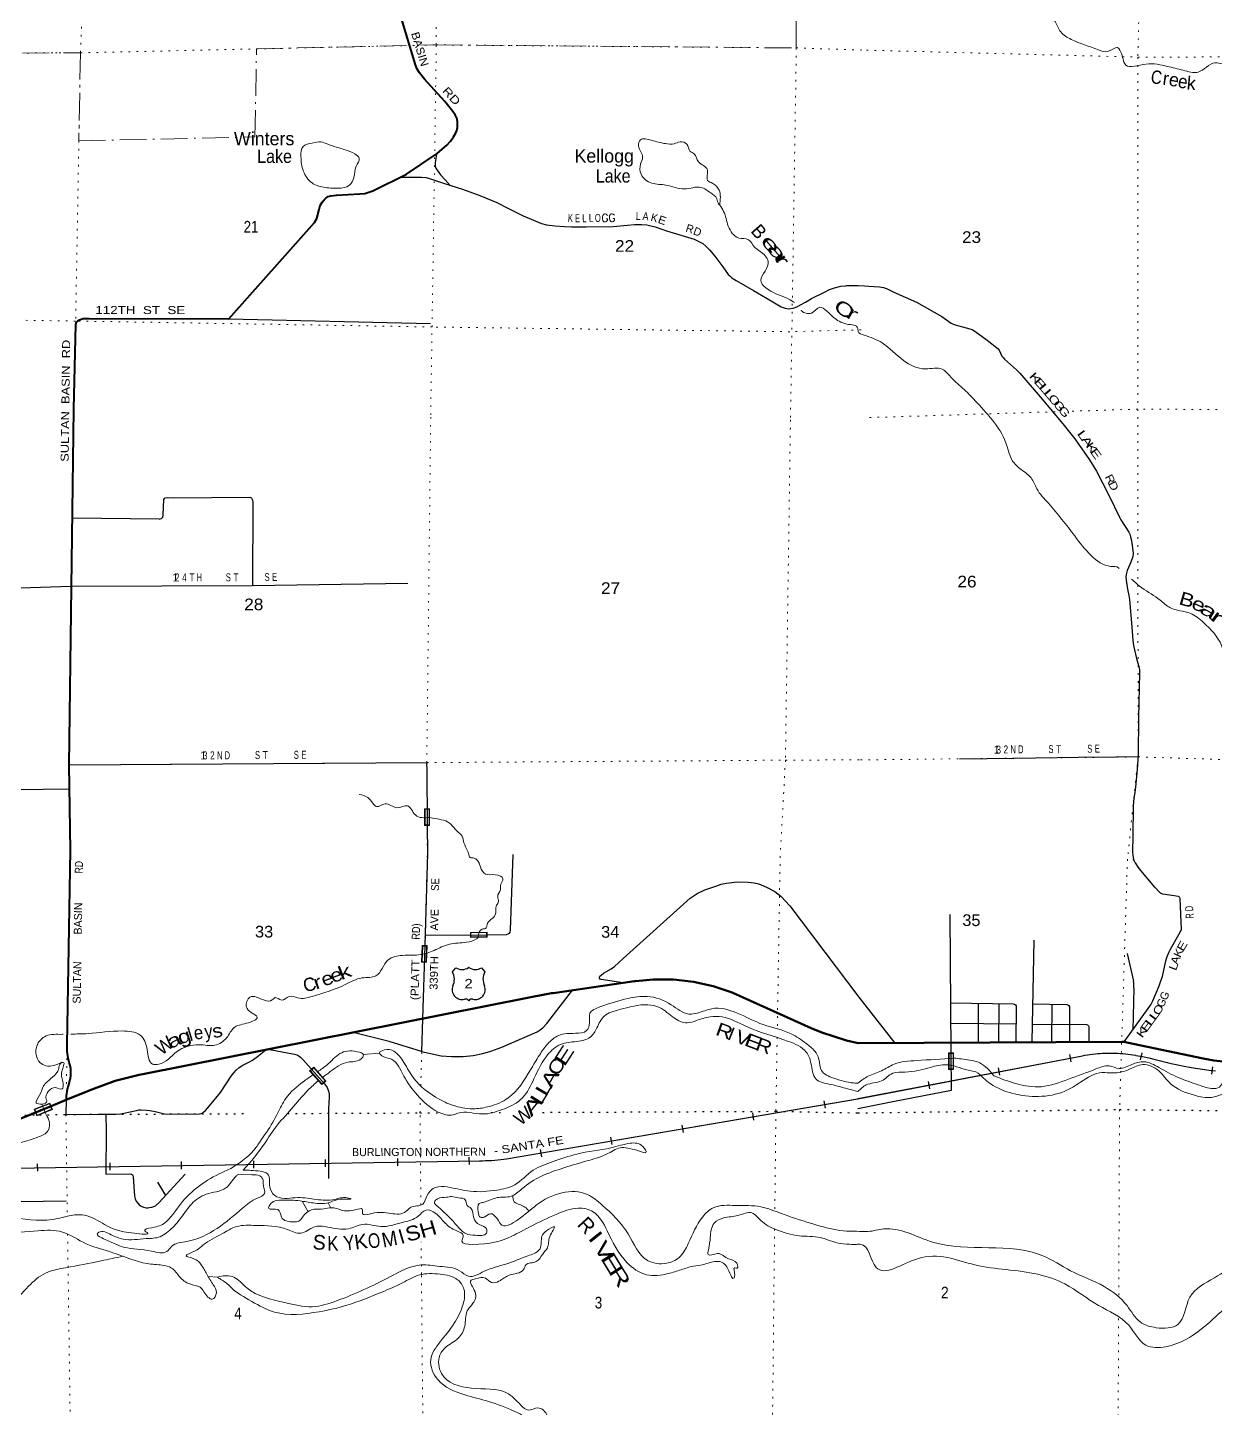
# Model space of a CAD drawing. Header units: feet. Extents: x -248627 to 3, y 0 to 184934.
# Drawn here: x -197817 to -180004, y 130151 to 150860 of the extents above; entities that cross this region are included whole.
import ezdxf
from ezdxf.enums import TextEntityAlignment as Align

# ---------------------------------------------------------------- set-up
doc = ezdxf.new("R2010")
doc.units = ezdxf.units.FT
doc.header["$LTSCALE"] = 80
doc.linetypes.add('DOT_DASHED', pattern=[7.7, 5, -1.2, 0.3, -1.2])
doc.linetypes.add('DOTTED', pattern=[1.5, 0.3, -1.2])
for name, color, linetype, lineweight in [('16', 7, 'Continuous', 25), ('20', 7, 'Continuous', 70), ('26', 7, 'Continuous', 40), ('29', 7, 'Continuous', 25), ('30', 7, 'Continuous', 13), ('31', 7, 'Continuous', 13), ('34', 7, 'Continuous', 25), ('39', 7, 'Continuous', 13), ('41', 7, 'Continuous', 13), ('44', 7, 'DOT_DASHED', 13), ('57', 7, 'Continuous', 13), ('6', 7, 'DOTTED', 25), ('7', 7, 'DOTTED', 13)]:
    doc.layers.add(name, color=color, linetype=linetype, lineweight=lineweight)
doc.layers.add('27', color=7, linetype='Continuous')

msp = doc.modelspace()

# ---------------------------------------------------------------- linework, layer by layer
at = {"layer": '16'}
for p, q in [((-191445.28, 136698.51), (-191393.97, 136757.27)), ((-191202.21, 136763.24), (-191202.49, 136763.04)), ((-191010.12, 136757.36), (-190958.73, 136698.51))]:
    msp.add_line(p, q, dxfattribs=at)
for centre, radius, start, end in [((-191638.26, 136587.88), 222.05, 332.97043, 29.75871), ((-191302.89, 136914.93), 182.07, 239.97227, 303.45418), ((-191101.11, 136914.43), 181.52, 236.33975, 300.08743), ((-191101.12, 136914.93), 182.07, 236.54582, 236.59441), ((-190765.76, 136587.88), 222.05, 150.24129, 207.02957), ((-191299.07, 136432.98), 151.42, 159.09177, 283.81923), ((-191104.95, 136432.98), 151.42, 256.18077, 20.90823)]:
    msp.add_arc(centre, radius, start, end, dxfattribs=at)
for centre, major_axis, start_param, end_param in [((-191243.73, 136234.16), (-19.56, 51.67), 4.95877769, 6.28318531), ((-191160.28, 136234.16), (19.56, 51.67), 0, 1.32637542)]:
    msp.add_ellipse(centre, major_axis=major_axis, ratio=0.929097, start_param=start_param, end_param=end_param, dxfattribs=at)
at = {"layer": '20'}
for points in [[(-197236.67, 134776), (-196854.82, 134931.29), (-196505.15, 135060.9), (-196143.84, 135153.25), (-196088.62, 135163.87), (-190294.97, 136315.28), (-190270.24, 136320.2), (-190244.97, 136324.73), (-189982.75, 136371.73), (-189957.69, 136376.22), (-189932.75, 136379.88), (-188751.97, 136553.29), (-188716.09, 136558), (-188701.97, 136559.34), (-188428.22, 136585.36), (-188128.13, 136582.37), (-187830.01, 136548.03), (-187537.1, 136482.71), (-187252.63, 136387.13), (-187242.04, 136382.92), (-186067.26, 135852.61), (-185907.7, 135789.03), (-185534.58, 135668.22), (-185358.54, 135625.96)], [(-179887.43, 135351.22), (-180025.9, 135367.43), (-180187.04, 135396.05), (-181332.05, 135640.47), (-181353.96, 135645.08), (-181376.24, 135647.37), (-181398.63, 135647.32), (-181404.62, 135646.9), (-185358.54, 135625.96)], [(-201139.82, 133798.47), (-199812.79, 133811.66), (-199686.38, 133821.17), (-199561.66, 133843.83), (-199449.05, 133876.27), (-197465.29, 134683.02), (-197236.67, 134776)]]:
    msp.add_lwpolyline(points, dxfattribs=at)
at = {"layer": '26'}
for points in [[(-197172.96, 138522.34), (-197192.5, 139800.23), (-197123.9, 145139.28), (-197095.34, 146405.08), (-197081.31, 146440.94), (-197062.61, 146459.65), (-197050.14, 146470.56), (-197012.73, 146489.27), (-196986.24, 146497.07), (-196951.19, 146496.29), (-196894.74, 146495.59), (-194799.66, 146491.5), (-193514.71, 147939.44), (-193477.69, 147995.44), (-193445.66, 148134.18), (-193427.15, 148189.49), (-193399.93, 148240.49), (-193371.04, 148278.36), (-193342.65, 148304.3), (-193308.69, 148325.14), (-193271.65, 148337.69), (-193184.8, 148348.7), (-192833.72, 148364.47), (-192761.62, 148373.47), (-192713.3, 148385.94), (-192641.54, 148412.47), (-192136.2, 148664.26), (-191676.53, 148971.07), (-191529.53, 149096.12), (-191474.98, 149155.37), (-191431.33, 149222.08), (-191395.49, 149283.22), (-191381.73, 149316.24), (-191369.78, 149363.51), (-191367.44, 149436.01), (-191375.44, 149491.61), (-191404.84, 149549.83), (-191438.53, 149603.31), (-191559.65, 149750.02), (-191764.47, 149974.41), (-191865.86, 150086.6), (-191939.25, 150182.3), (-191976.67, 150239.08), (-192000.22, 150302.04), (-192497.15, 151959.85)], [(-197236.67, 134776), (-197234.62, 134805.17), (-197232.22, 134839.33), (-197216.83, 134938.83), (-197191.12, 135036.17), (-197187.34, 135048), (-197175.38, 135096.04), (-197168.5, 135145.07), (-197166.79, 135194.54), (-197170.26, 135243.93), (-197178.87, 135292.68), (-197192.53, 135340.26), (-197208.28, 135407.99), (-197221.75, 135504.52), (-197225.06, 135601.92), (-197172.96, 138522.34)]]:
    msp.add_lwpolyline(points, dxfattribs=at)
at = {"layer": '29'}
for p, q in [((-194799.66, 146491.5), (-191774.8, 146421.15)), ((-195842.44, 143489.78), (-197146.89, 143500.87)), ((-190573.46, 137320.92), (-190535.44, 138458.35)), ((-186385.5, 137687.55), (-185352.83, 136317.41)), ((-182727.95, 137175.4), (-182756.04, 135645.99)), ((-181325.38, 136972.22), (-181233.51, 136556.96)), ((-185352.83, 136317.41), (-184811.95, 135629.88)), ((-181224.44, 136453.85), (-181244.01, 135823.81)), ((-183971.44, 136232.58), (-183037.98, 136218.16)), ((-183559.01, 136223.67), (-183562.36, 135637.25)), ((-183253.37, 136218.31), (-183254.26, 135636.52)), ((-182990.16, 136170.95), (-182995.1, 135641.89)), ((-182745.57, 136216.15), (-182232.77, 136207.82)), ((-182455.75, 136211.44), (-182462.69, 135644.15)), ((-182191.18, 136167.38), (-182190.34, 135640.56)), ((-191894.07, 135993.36), (-191908.65, 135501.3)), ((-183969.21, 135927.87), (-182992.51, 135918.96)), ((-182750.22, 135913.57), (-181936.09, 135906.67)), ((-181901.54, 135870.67), (-181903.47, 135644.13)), ((-194183.03, 135534.09), (-193814.6, 135460.87)), ((-195850.29, 133231.95), (-195452.48, 133665.58)), ((-195867.62, 133543.39), (-195747.41, 133343.29)), ((-198893.93, 133239.18), (-197237.61, 133261.87))]:
    msp.add_line(p, q, dxfattribs=at)
for points in [[(-191685.12, 148963.76), (-191703.34, 148831.42), (-191705.36, 148782.89), (-191695.25, 148752.56), (-191677.05, 148722.24), (-191626.51, 148653.49), (-191555.74, 148574.64), (-191478.64, 148493.98)], [(-192233.98, 148615.54), (-192081.43, 148617.1), (-191911.59, 148619.12), (-191838.8, 148611.03), (-191790.28, 148598.9), (-191563.83, 148520.05), (-191292.9, 148437.15), (-191034.09, 148344.14), (-190779.34, 148234.96), (-190605.45, 148148.02), (-190383.05, 148036.81), (-190112.11, 147921.57), (-190035.28, 147901.35), (-189911.95, 147889.22), (-189766.37, 147877.08), (-189661.23, 147873.04), (-189438.82, 147873.03), (-189036.47, 147879.09), (-188820.13, 147899.31), (-188714.99, 147905.38), (-188605.81, 147907.4), (-188531.01, 147901.34), (-188472.37, 147889.2), (-188405.64, 147871.01), (-188233.78, 147810.35), (-187819.29, 147684.99), (-187758.65, 147658.71), (-187691.91, 147620.29), (-187643.4, 147581.88), (-187590.82, 147529.31), (-187511.97, 147434.28), (-187390.65, 147272.53), (-187309.78, 147159.3), (-187287.55, 147135.04), (-187255.19, 147106.73), (-187190.49, 147066.29), (-186929.67, 146914.65), (-186808.36, 146847.93), (-186638.52, 146748.85), (-186513.16, 146674.04), (-186454.53, 146649.78), (-186408.02, 146641.69), (-186333.21, 146651.8), (-186278.62, 146674.04), (-186224.03, 146702.35), (-186151.24, 146742.79), (-186058.24, 146797.38), (-185868.18, 146894.43), (-185791.35, 146930.82), (-185714.52, 146957.11), (-185621.51, 146981.37), (-185547.13, 146989.46)], [(-185543.86, 146989.59), (-185359.55, 146989.62), (-185264.78, 146985.07)], [(-185264.78, 146985.07), (-185201.17, 146980.69), (-185040.27, 146970.64), (-184981.12, 146963.42), (-184933.68, 146948.51), (-184825.09, 146891.96), (-184486.92, 146742.49), (-184107.6, 146527.7), (-183966.29, 146425.6), (-183946.26, 146415.78), (-183905.95, 146401.46), (-183684.72, 146343.14), (-183653.33, 146329.7), (-183612.31, 146304.92), (-183424.28, 146170.13), (-183259.25, 146039.98), (-183244.26, 146023.35), (-183204.03, 145930.84), (-183184.96, 145911.49), (-183167.83, 145888.6), (-182986.65, 145726.24), (-182938.55, 145675.41), (-182632.96, 145324.24), (-182289.44, 144918.4), (-182111.95, 144689.92), (-181889.89, 144378.34), (-181788.19, 144204.95), (-181597.29, 143836.2), (-181443.78, 143518.59), (-181422.1, 143477.17), (-181301.43, 143294.15), (-181287.1, 143263.48), (-181275.28, 143223.76), (-181263.21, 143167.44), (-181255.35, 143125.67), (-181235.06, 142982.41), (-181234.28, 142955.78), (-181241.09, 142926.1), (-181272.7, 142841.45), (-181327.47, 142715.32), (-181337.63, 142676.71), (-181345.67, 142628.44), (-181342.17, 142574.33), (-181322.52, 142436.75), (-181301.42, 142340.84), (-181293.08, 142282.84), (-181285.33, 142224.19), (-181261.24, 141931.13), (-181243.1, 141671.11), (-181238.55, 141630.04), (-181233.05, 141590.66), (-181184.31, 141398.99), (-181148.57, 141258.81), (-181143.1, 141226.71), (-181140.53, 141184.4), (-181158.29, 140512.62), (-181160.71, 139943.59), (-181178.66, 139736.07), (-181202.94, 139470.28), (-181213.8, 139389.89), (-181224.66, 139300.81), (-181235.12, 139190.22), (-181239.6, 138728.19), (-181245.75, 138504.3), (-181243.09, 138441.1), (-181230.05, 138388.03)], [(-195842.44, 143489.78), (-195810.06, 143499.46), (-195798.27, 143505.26), (-195789.69, 143515.34), (-195783.17, 143551.55), (-195772.13, 143783.32), (-195765.15, 143798.55), (-195753.65, 143809.31), (-195723.27, 143812.2), (-195634.67, 143809.83), (-194485.17, 143817.61), (-194467.19, 143811.71), (-194458.43, 143800.99), (-194446.74, 143773.71), (-194439.78, 143740.41), (-194443.8, 142486.14)], [(-192112.29, 142521.45), (-194443.8, 142486.14), (-197164.14, 142477.89), (-199782.65, 142391.74)], [(-197190.24, 139800.59), (-191830.21, 139835.85), (-191832.29, 139802.06), (-191831.32, 139753.34), (-191824.78, 138891.98), (-191821.62, 138476)], [(-181162.61, 139921.62), (-181496.16, 139920.03), (-182056.5, 139911.34), (-183020.81, 139898.3), (-183841.77, 139889.61)], [(-198796.39, 138536.68), (-198786.3, 139423.03), (-197182.96, 139440.57)], [(-191821.62, 138476), (-191861.94, 137092.48), (-191894.07, 135993.36)], [(-180939.64, 136265.56), (-180848.03, 136487.16), (-180819.41, 136564.87), (-180798.97, 136630.31), (-180745.82, 136863.45), (-180731.51, 136914.57), (-180713.11, 136964.67), (-180696.75, 136999.44), (-180676.32, 137039.32), (-180549.57, 137260.19), (-180519.94, 137313.35), (-180513.81, 137326.64), (-180512.77, 137337.9), (-180516.86, 137444.24), (-180533.22, 137795.99), (-180537.31, 137807.22), (-180539.47, 137813.45), (-180547.53, 137821.54), (-180554.8, 137825.74), (-180790.79, 137861.43), (-180808.17, 137867.55), (-180824.53, 137877.77), (-180843.94, 137894.16), (-180909.36, 137967.78), (-181146.5, 138249.99), (-181203.73, 138332.82), (-181210.89, 138345.09), (-181216, 138354.81), (-181230.05, 138388.03)], [(-188887.48, 136535.17), (-189214.13, 136583.77), (-189232.07, 136589.05), (-189238.4, 136603.83), (-189242.62, 136618.6), (-189235.23, 136634.43), (-189217.3, 136650.27), (-189180.38, 136676.65), (-189066.45, 136744.2), (-189016.87, 136779.03), (-188885, 136900.41), (-187880.72, 137803.88), (-187775.23, 137873.54), (-187661.3, 137926.31), (-187496.74, 137985.42), (-187415.5, 138011.8), (-187336.38, 138027.64), (-187176.04, 138046.64), (-187011.47, 138044.52), (-186921.8, 138030.8), (-186857.46, 138017.09), (-186790.99, 137994.92), (-186716.09, 137960.09), (-186611.66, 137904.15), (-186521.99, 137833.43), (-186385.5, 137687.55)], [(-185367.46, 134649.7), (-184816.89, 134756.61), (-183962.04, 134924.26), (-183966.52, 135484.36), (-183983.07, 137555.96)], [(-190635.68, 137258.42), (-190609.79, 137265.59), (-190590.8, 137278.25), (-190580.25, 137295.14), (-190573.46, 137320.92)], [(-191858.52, 137246.27), (-190924.96, 137255.55), (-190635.68, 137258.42)], [(-181224.44, 136453.85), (-181224.18, 136502.5), (-181226.22, 136526.02), (-181233.51, 136556.96)], [(-191908.65, 135501.3), (-191613.53, 135439.11), (-191461.63, 135426.45), (-191284.4, 135430.66), (-191136.72, 135443.33), (-190989.02, 135472.88), (-190870.88, 135508.77), (-190706.31, 135569.99), (-190174.63, 135797.96), (-190128.22, 135827.52), (-190092.35, 135857.07), (-190031.16, 135924.62), (-189644.88, 136422.16)], [(-183037.98, 136218.16), (-183015.98, 136213.11), (-183000.65, 136201.86), (-182992.47, 136189.59), (-182990.16, 136170.95)], [(-182232.77, 136207.82), (-182214.64, 136203.92), (-182202.37, 136193.69), (-182193.17, 136180.4), (-182191.18, 136167.38)], [(-181373.29, 135647.23), (-181009.89, 136146.52), (-180973.08, 136203.78), (-180939.64, 136265.56)], [(-181936.09, 135906.67), (-181923.33, 135903.3), (-181912.08, 135894.1), (-181905.95, 135885.92), (-181901.54, 135870.67)], [(-191908.65, 135501.3), (-192396.18, 135650.88), (-192916.45, 135785.6)], [(-194766.15, 135135.68), (-194726.6, 135184.75), (-194688.09, 135224.33), (-194643.26, 135261.79), (-194591.04, 135296.1), (-194481.33, 135350.99), (-194443.88, 135373.67), (-194371.62, 135426.98), (-194244.08, 135527.7)], [(-193814.6, 135460.87), (-193776.64, 135451.24), (-193758.18, 135443.33), (-193742.88, 135435.41), (-193724.95, 135420.63), (-193688.56, 135384.23), (-193357.32, 135014.82), (-193325.66, 134962.04), (-193304.57, 134907.16), (-193294.02, 134863.88), (-193293.22, 134823.51)], [(-196493.76, 134564.45), (-196422.89, 134569.42), (-196371.73, 134576.29), (-196183.96, 134620.62), (-196150.72, 134626.41), (-196112.74, 134628.53), (-196036.27, 134624.84), (-195986.15, 134619.03), (-195903.35, 134601.62), (-195821.59, 134582.09), (-195764.1, 134569.96), (-195669.16, 134561.51), (-195236.64, 134569.96), (-195199.72, 134580.5), (-195173.35, 134597.4), (-195150.14, 134617.45), (-195086.84, 134690.28), (-194924.39, 134888.7), (-194766.15, 135135.68)], [(-193293.22, 134823.51), (-193303.23, 134641.69), (-193306.34, 133596.16)], [(-197236.38, 134780.17), (-197241.8, 134559.72), (-196749.9, 134561.79), (-196493.76, 134564.45)], [(-196643.14, 134561.87), (-196636.49, 134312.11), (-196644.45, 133664.22), (-196280.64, 133666.68)], [(-196280.64, 133666.68), (-196258.86, 133661.2), (-196245.15, 133652.76), (-196236.71, 133641.15), (-196232.49, 133623.2), (-196215.61, 133334.01), (-196206.11, 133291.79), (-196190.29, 133260.13), (-196142.82, 133203.13), (-196115.39, 133184.13), (-196080.58, 133169.36), (-196040.49, 133160.91), (-196012.01, 133159.86), (-195987.75, 133161.97), (-195955.04, 133168.3), (-195924.45, 133176.74), (-195899.13, 133190.46), (-195850.29, 133231.95)]]:
    msp.add_lwpolyline(points, dxfattribs=at)
at = {"layer": '30'}
for points in [[(-189121.7, 148042.4), (-189138.15, 148061.92), (-189153.34, 148065.41), (-189164.68, 148065.18), (-189176.89, 148061.16), (-189192.56, 148041), (-189195.83, 148015.42), (-189195.44, 147995.58), (-189190.15, 147967.34), (-189175.61, 147948.72), (-189161.37, 147945.22), (-189150.97, 147945.43), (-189135.93, 147949.51), (-189120.27, 147969.66), (-189120.73, 147993.28), (-189141.52, 147992.87)], [(-189017.63, 148044.64), (-189034.08, 148064.17), (-189049.27, 148067.65), (-189060.61, 148067.42), (-189072.81, 148063.4), (-189088.48, 148043.24), (-189091.76, 148017.66), (-189091.36, 147997.82), (-189086.08, 147969.58), (-189071.54, 147950.96), (-189057.29, 147947.46), (-189046.9, 147947.67), (-189031.86, 147951.75), (-189016.19, 147971.9), (-189016.66, 147995.52), (-189037.44, 147995.11)]]:
    msp.add_lwpolyline(points, dxfattribs=at)
at = {"layer": '31'}
for p, q in [((-191863.61, 139144.43), (-191788.62, 139144.81)), ((-191862.34, 138894.43), (-191863.61, 139144.43)), ((-191176.99, 137290.51), (-190927.01, 137294.18)), ((-190927.01, 137294.18), (-190925.91, 137219.19)), ((-191824.27, 137090.72), (-191832.62, 136840.86)), ((-191832.62, 136840.86), (-191907.57, 136843.36)), ((-183929.67, 135483.31), (-183928.65, 135233.31)), ((-193526.06, 135267.14), (-193344.34, 135060.73)), ((-183928.65, 135233.31), (-184003.65, 135233.01)), ((-193344.34, 135060.73), (-193406.26, 135006.22))]:
    msp.add_line(p, q, dxfattribs=at)
for points in [[(-191788.62, 139144.81), (-191787.35, 138894.81), (-191862.34, 138894.43)], [(-190925.91, 137219.19), (-191175.89, 137215.52), (-191176.99, 137290.51)], [(-191907.57, 136843.36), (-191899.22, 137093.22), (-191824.27, 137090.72)], [(-184003.65, 135233.01), (-184004.67, 135483.01), (-183929.67, 135483.31)], [(-193406.26, 135006.22), (-193587.98, 135212.63), (-193526.06, 135267.14)]]:
    msp.add_lwpolyline(points, dxfattribs=at)
for points in [[(-191854.38, 138902.46), (-191855.57, 139136.47), (-191796.57, 139136.77), (-191795.38, 138902.76)], [(-190934.02, 137227.06), (-191168.01, 137223.63), (-191168.87, 137282.63), (-190934.88, 137286.06)], [(-191899.3, 136851.08), (-191891.49, 137084.95), (-191832.53, 137082.99), (-191840.34, 136849.12)], [(-183996.64, 135475.04), (-183995.68, 135241.03), (-183936.67, 135241.27), (-183937.63, 135475.28)], [(-193576.68, 135211.91), (-193526.77, 135255.85), (-193355.63, 135061.44), (-193405.54, 135017.51)]]:
    msp.add_lwpolyline(points, close=True, dxfattribs=at)
at = {"layer": '34'}
for p, q in [((-182166.66, 135348.46), (-182187.35, 135457.11)), ((-181124.33, 135376.08), (-181103.57, 135484.72)), ((-183233.78, 135147.95), (-183254.47, 135256.6)), ((-180056.38, 135160.88), (-180044.23, 135270.82)), ((-184286.58, 134944.85), (-184307.27, 135053.51)), ((-185852.49, 134653.85), (-185871.14, 134762.88)), ((-186923.16, 134473.28), (-186941.82, 134582.31)), ((-189050.24, 134109.29), (-189068.9, 134218.31)), ((-187979.57, 134289.86), (-187998.23, 134398.88)), ((-190106.65, 133925.86), (-190125.31, 134034.89)), ((-197665.31, 133706.53), (-197667.06, 133817.12)), ((-196579.62, 133721), (-196581.36, 133831.6)), ((-195507.58, 133740.49), (-195509.32, 133851.08)), ((-194421.89, 133754.96), (-194423.63, 133865.56)), ((-193349.85, 133774.44), (-193351.59, 133885.04)), ((-192264.15, 133788.92), (-192265.89, 133899.52)), ((-191192.12, 133808.4), (-191193.86, 133919))]:
    msp.add_line(p, q, dxfattribs=at)
at = {"layer": '34', "lineweight": 13}
for p, q in [((-185364.79, 134796.69), (-181996.45, 135437.98)), ((-190636.61, 133892.1), (-185369.73, 134793.39)), ((-201215.63, 133704.16), (-191041.44, 133864.28))]:
    msp.add_line(p, q, dxfattribs=at)
at = {"layer": '34'}
for points in [[(-185365.39, 134795.43), (-181996.66, 135439.06), (-181959.24, 135446.14), (-181921.86, 135452.34), (-181884.37, 135457.89), (-181846.58, 135463.05), (-181808.81, 135467.32), (-181771.16, 135470.91), (-181733.2, 135474.11), (-181695.29, 135476.41), (-181657.47, 135478.03), (-181619.31, 135479.06), (-181581.44, 135479.35), (-181543.5, 135479.22), (-181505.39, 135478.24), (-181467.58, 135476.54), (-181429.66, 135474.19), (-181391.85, 135471.37), (-181353.88, 135467.69), (-181316.26, 135463.51), (-181278.46, 135458.48), (-181241.01, 135452.94), (-181203.44, 135446.74), (-181196.37, 135445.43), (-181098.39, 135426.71), (-181001.4, 135405.85), (-180904.71, 135383.31), (-180807.68, 135359.55), (-180767.13, 135348.68), (-180668, 135324.71), (-180568.88, 135303.15), (-180469.33, 135283.27), (-180368.94, 135264.39), (-180268.55, 135247.92), (-180168.31, 135233.28), (-180067.22, 135219.63), (-180003.42, 135212.58)], [(-201215.61, 133705.26), (-191041.45, 133865.38), (-190995.36, 133865.25), (-190949.54, 133866.18), (-190903.71, 133867.9), (-190857.61, 133870.14), (-190811.77, 133873.44), (-190766.18, 133877.53), (-190720.33, 133882.13), (-190674.74, 133887.8), (-190636.78, 133893.19), (-185365.39, 134795.24)]]:
    msp.add_lwpolyline(points, dxfattribs=at)
at = {"layer": '34', "lineweight": 13}
for centre, radius, start, end in [((-181579.49, 133303.11), 2175.21, 79.86088, 101.05118), ((-182234.15, 129840.99), 5698.62, 75.08497, 79.50935), ((-179365.13, 141005.33), 5828.9, 256.07968, 263.71195), ((-191019.07, 136498.13), 2633.94, 269.51334, 278.34906)]:
    msp.add_arc(centre, radius, start, end, dxfattribs=at)
at = {"layer": '39'}
for p, q in [((-192790.96, 135458.44), (-192535.86, 135475.98)), ((-197551.85, 134586.79), (-197601.44, 134712.13)), ((-194454.39, 133867.44), (-194586.66, 133725.75)), ((-194814.68, 133729.36), (-194770.06, 133749.96)), ((-194744.95, 133762.83), (-194770.06, 133749.96)), ((-194453.84, 133653.24), (-194657.78, 133661.99)), ((-193698.53, 133256.17), (-193610.8, 133097.31)), ((-193307.3, 133232.46), (-193272.92, 133161.33)), ((-195108.14, 132126.33), (-194964.69, 132119.22))]:
    msp.add_line(p, q, dxfattribs=at)
for points in [[(-183183.28, 152660.39), (-183108.97, 152486.75), (-183123.39, 152291.06), (-183085.48, 152046.86), (-183089.77, 151879.4), (-182918.64, 151752.01), (-182775.66, 151512.5), (-182647.52, 151264.81), (-182405.89, 150950.18), (-182321.48, 150794.68), (-182166.44, 150683.47), (-181757.5, 150527.46), (-181606.36, 150505.02), (-181471.22, 150559.29), (-181408.89, 150460.32), (-181344.64, 150296.79), (-181046.29, 150312.46), (-180723.83, 150277.65), (-180488.08, 150220.78), (-180262.37, 150192.17), (-180010.19, 150333.01), (-179760.32, 150282.18), (-179578.85, 150316.19), (-179474.07, 150289.79), (-179234.3, 150230.9), (-179062.93, 150250.81), (-178968.26, 150210.3), (-178746.5, 150230.13), (-178633.75, 150145.21), (-178194.42, 150088.02), (-178027.41, 149898.09), (-178094.07, 149811.44), (-178168.95, 149621.89), (-178092.59, 149470.44), (-177945.4, 149494.42), (-177753.9, 149500.17), (-177554.59, 149344.5), (-177462.23, 149112.32), (-177480.67, 148926.72), (-177381.99, 148870.07), (-177234.9, 148831.5), (-176979.24, 148621.25), (-176894.63, 148590.85)], [(-193235.85, 149083.38), (-193053.08, 149026.64), (-192910.68, 148966.37), (-192842.99, 148898.98), (-192890.89, 148780.6), (-192923.28, 148613.63), (-192991.34, 148495.5), (-193159.28, 148451.23), (-193380.88, 148468.12), (-193551.47, 148530.76), (-193682.26, 148709.86), (-193717.77, 148928.09), (-193685.58, 149078.93), (-193547.84, 149127.62), (-193418.52, 149148.18), (-193316.16, 149110.6), (-193235.85, 149083.38)], [(-187437.74, 148198.01), (-187446.96, 148421.97), (-187542.44, 148523.99), (-187618.48, 148569.31), (-187622.48, 148728.67), (-187756.06, 148847.31), (-187821.09, 148965.09), (-187883.08, 149006.2), (-187930.14, 149109.63), (-188032.53, 149145.2), (-188119.58, 149118.06), (-188250.63, 149119.7), (-188463.73, 149170.77), (-188626.98, 149176.85), (-188654.38, 149084.43), (-188594.03, 148916.3), (-188623.56, 148815.84), (-188615.44, 148662.47), (-188455.86, 148527.38), (-188244.5, 148498.51), (-187966.97, 148440.59), (-187718.65, 148463.69), (-187572.5, 148381.19), (-187480.87, 148293.33), (-187453.63, 148216.36), (-187437.74, 148198.01)], [(-186315.18, 146735.79), (-186401.24, 146787.53), (-186711.93, 146932.58), (-186821.11, 147067.05), (-186756.77, 147209.42), (-186712.56, 147354.06), (-186829.63, 147502.73), (-186911.54, 147562.24), (-187006.84, 147678.38), (-187151.69, 147704.4), (-187308.68, 147883.82), (-187378.47, 148102.49), (-187437.74, 148198.01)], [(-185271.15, 146247.18), (-185360.91, 146302.61), (-185366.37, 146349.05), (-185530.89, 146413.63), (-185735.22, 146519.04), (-185832.87, 146608.99), (-185936.98, 146666.76), (-186061.11, 146579.59), (-186211.93, 146611.73), (-186218.79, 146617.8)], [(-185272.32, 146247.9), (-185001.64, 146132.01), (-184681.56, 145867.19), (-184349.17, 145741.56), (-184101.24, 145737.14), (-183972.43, 145617.89), (-183771.15, 145431.94), (-183581.98, 145237.94), (-183129.47, 144587.53), (-183061.25, 144387.67), (-182936.49, 144248.26), (-182767.39, 144106.75), (-182680.98, 143943.18), (-182507.97, 143725), (-182113.66, 143236.09), (-181866.19, 142941.12), (-181570.14, 142779.23), (-181457.29, 142758.88), (-181444.18, 142747.96)], [(-181260.81, 142587.72), (-181105.01, 142457.69), (-180831.17, 142271.62), (-180684.2, 142160.42), (-180379.96, 142075.2), (-180180.62, 141935.66), (-179911.06, 141592.23), (-179880.98, 141493.31), (-179822.76, 141341.89), (-179629.36, 141272.98), (-179452.18, 141143.57), (-179398.11, 140923.56), (-179364.07, 140776.21), (-179118.74, 140402.55), (-178992.29, 140061.36), (-178930.18, 139819.14), (-178944.97, 139391.42), (-178877.06, 138991.81), (-178772.64, 138741.45), (-178678.16, 138573.83), (-178642.04, 138472.89), (-178664.64, 138367.45)], [(-192844.59, 139358.54), (-192714.11, 139312.54), (-192640.6, 139226.92), (-192586.78, 139177.85), (-192455.19, 139218.55), (-192278.49, 139159.87), (-192120.82, 139190.16), (-192001.61, 139051.53), (-191786.63, 139013.19)], [(-191786.63, 139013.19), (-191744.11, 139003.94), (-191490.98, 138930.19), (-191379.58, 138811.83), (-191299.94, 138732.18), (-191273.01, 138631.02), (-191220.05, 138515.41), (-191203.45, 138470.75)], [(-191059.83, 137215.6), (-190999.45, 137338.37), (-190938.4, 137356.49), (-190927.17, 137403.6), (-190803.92, 137550.66), (-190783.35, 137695.94), (-190752.98, 137752.39), (-190766.86, 137825.08), (-190726.27, 137931.97), (-190719.99, 138012.69), (-190687.53, 138093.36), (-190804.13, 138154.17), (-190949.07, 138164.59), (-191027.28, 138271.74), (-191073.28, 138374.78), (-191121.52, 138403.15), (-191179.87, 138415.39), (-191203.45, 138470.75)], [(-191826.33, 136979.12), (-191721.62, 137019.87), (-191491.81, 137112.2), (-191236.01, 137141.9), (-191084.65, 137194.8), (-191059.83, 137215.6)], [(-197170.58, 135764.56), (-196910, 135772.05), (-196398.46, 135811.26), (-196130.86, 135750.11), (-196022.78, 135529.86), (-195942.88, 135315.73), (-195848.26, 135311.48), (-195581.93, 135498.59), (-195245.36, 135604.81), (-195007.8, 135598.22), (-194830.28, 135710.85), (-194723.12, 135859.97), (-194535.67, 135926.16), (-194372.3, 136020.66), (-194466.73, 136089.5), (-194534.94, 136170.39), (-194482.15, 136317.61), (-194262.83, 136270.7), (-194148.04, 136276.49), (-194103.64, 136310.71), (-194011.14, 136272.15), (-193894.19, 136328.4), (-193767.41, 136305.91), (-193549.89, 136329.64), (-193052.03, 136508.16), (-192802.07, 136606.5), (-192592.57, 136638.33), (-192408.63, 136878.1), (-192195.01, 136944.23), (-191919.13, 136957.74), (-191826.33, 136979.12)], [(-185364.05, 135028.73), (-185428.44, 135031.61), (-185731.23, 135105.04), (-185910.09, 135216.45), (-185949.85, 135388.11), (-186011.91, 135509.35), (-186140.43, 135622.67), (-186365.51, 135768.5), (-186783.9, 135906.7), (-187556.36, 136144.59), (-187767.96, 136080.48), (-187898.88, 136064.63), (-188164.24, 136204.49), (-188526.3, 136328.43), (-188810.29, 136298.79), (-189233.49, 136172.59), (-189382.77, 136078.06), (-189389.23, 135934.76), (-189433.88, 135815.78), (-189599.11, 135775.78), (-189852.9, 135744.06), (-190016.36, 135617.26), (-190141.7, 135448), (-190273.23, 135230.31), (-190610.73, 134807.2), (-190895.01, 134678.66), (-191106.53, 134644.82), (-191406.41, 134685.86), (-191643.7, 134787.32), (-192023.32, 135099.01), (-192173.62, 135337.52), (-192326.13, 135507.41), (-192465, 135527.91), (-192539.64, 135481.65), (-192483.42, 135429.05), (-192358.71, 135386.38), (-192174.22, 135135.68), (-191971.71, 134848.61), (-191658.36, 134595.6), (-191435, 134552.71), (-191364.45, 134578.79), (-190994.01, 134565.85), (-190701.86, 134631.8), (-190427.6, 134776.51), (-190241.53, 135054.63), (-190039.08, 135425.57), (-189849.31, 135596.7), (-189617.6, 135650.68), (-189377.79, 135718.77), (-189278.72, 135857.82), (-189169.47, 136035.19), (-188937.63, 136131.55), (-188514.59, 136203.26), (-188339.54, 136162.5), (-188120.54, 136006.59), (-187925.45, 135933.49), (-187784.41, 135967.48), (-187582.9, 136021.53), (-187399.67, 136023.13), (-187043.71, 135881.04), (-186406.11, 135655.56), (-186140.81, 135495.51), (-186068.83, 135327.82), (-185995.03, 135091.5), (-185769.77, 135008.24), (-185520.29, 134943.09), (-185364.96, 134901.46)], [(-197305.65, 135341.02), (-197541.65, 135289.05), (-197632.11, 135339.71), (-197679.71, 135582.03), (-197540.32, 135737.13), (-197300.65, 135760.82), (-197283.48, 135761.31)], [(-193466.86, 135202.66), (-193329.46, 135299.75), (-193133.64, 135470.88), (-192875.83, 135500.58), (-192779.34, 135447.88), (-192821.8, 135387.42), (-193015.23, 135343.45), (-193277.39, 135202.75), (-193391.05, 135115.61)], [(-197601.44, 134712.13), (-197688.97, 134730.02), (-197636.28, 134846.97), (-197577.47, 134986.11), (-197444.19, 135117.01), (-197351.19, 135245.98), (-197320.75, 135326.65), (-197284.47, 135338.67), (-197305.01, 135203.49), (-197285.4, 135025.82), (-197299.75, 134941.08), (-197396.33, 134961.48), (-197507.24, 134905.22), (-197537.8, 134786.2), (-197526.3, 134756.41), (-197601.44, 134712.13)], [(-183926.76, 135289.49), (-184035.19, 135305.28), (-184276.27, 135265.58), (-184653.65, 135195.67), (-184842.26, 135176.49), (-185010.36, 135062.43), (-185241.06, 135001.59), (-185364.96, 134901.46)], [(-185364.05, 135028.73), (-185209.04, 135132.76), (-185009.67, 135214.96), (-184820.7, 135313.03), (-184485.29, 135367.58), (-183923.33, 135404.5)], [(-183928.14, 135404.54), (-183689.24, 135375.51), (-183537.57, 135331.94), (-183324.88, 135137.17)], [(-183479.06, 135102.16), (-183595.79, 135195.76), (-183689.96, 135217.72), (-183846.87, 135261.35), (-183926.76, 135289.49)], [(-183324.88, 135137.17), (-182994.34, 135021.52), (-182612.25, 134975.67), (-182208.5, 135087.41), (-181794.09, 135241.11), (-181594.88, 135286.49), (-181448.42, 135248.23), (-181254.38, 135309.43), (-181076.14, 135349.75), (-180851.35, 135263.38), (-180558.76, 135113.22), (-180265.99, 135005.14), (-180067.23, 134950.58), (-179941.46, 134970.38), (-179888.71, 135054.02), (-179836.1, 135106.1), (-179794.21, 135105.68), (-179773.83, 134979.25), (-179900.04, 134864.78), (-180062.62, 134813.78), (-180319.07, 134847.87), (-180674.4, 135019.68), (-180851.59, 135210.78), (-181092.04, 135307.83), (-181280.87, 135241.31), (-181553.47, 135180.88), (-181700.07, 135187.59), (-182025.41, 135043.52), (-182261.68, 134909.1), (-182654.82, 134828.82), (-183042.14, 134874.71), (-183376.64, 135020.02), (-183479.06, 135102.16)], [(-193457.81, 135063.16), (-193612.46, 134922.95), (-193858.94, 134642.94), (-194099.37, 134364.94), (-194293.51, 134078.76), (-194454.39, 133867.44)], [(-194068.14, 134573.84), (-193945.05, 134798.55), (-193682.55, 135050.26), (-193539.38, 135151.42)], [(-198182.22, 133819.47), (-198155.58, 133996.62), (-197935.71, 134129.34), (-197653.55, 134221.56), (-197510.32, 134316.1), (-197497.77, 134473.51), (-197551.8, 134586.66), (-197551.85, 134586.79)], [(-194340.84, 134138.58), (-194139.4, 134443.75), (-194068.14, 134573.84)], [(-194744.95, 133762.83), (-194388.18, 134066.86), (-194340.84, 134138.58)], [(-194586.66, 133725.75), (-194330.86, 133707.46), (-194218.22, 133668.85), (-194176.63, 133436.64), (-194078.3, 133325.41), (-193764.24, 133312.59), (-193488.48, 133283.71), (-193212.63, 133285.11), (-193023.29, 133308.9), (-192966.96, 133292.63), (-193097.84, 133290.91), (-193311.44, 133232.85), (-193534.94, 133231.34), (-193730.16, 133262.05), (-194007.98, 133274.79), (-194163.16, 133226.7), (-194201.64, 133150.08), (-194062.77, 133131.6), (-194010.75, 133020.47), (-193825.73, 132947.39), (-193751.19, 132959.34), (-193660.28, 133062.07), (-193521.13, 133136.44), (-193376.14, 133142.17), (-193261.32, 133160.08), (-193114.44, 133125.43), (-192892.95, 133130.99), (-192800.31, 133136.84), (-192792.46, 133068.19), (-192695.82, 133065.96), (-192401.82, 133079.42), (-192164.2, 133088.98), (-192075.39, 133161.45), (-191892, 133215.53), (-191825.18, 133342.54), (-191693.94, 133465.37), (-191524.79, 133471.04), (-191178.67, 133407.69), (-190777.94, 133424.96), (-190511.92, 133505.1), (-190235.43, 133722.46), (-189937.05, 133850.97), (-189582.35, 133965.22), (-189068.63, 134058.93), (-188778.49, 134126.9), (-188591.39, 134078.04), (-188543.33, 133989.12), (-188639.91, 134009.52), (-188786.79, 134046.19), (-188903.52, 134062.6), (-189107.14, 133976.26), (-189401.42, 133869.95), (-189774.24, 133757.76), (-190110.86, 133633.37), (-190405.39, 133442.28), (-190566.8, 133331.63), (-190774.25, 133311.92), (-190983.86, 133239.73), (-191044.32, 133221.7), (-191060.79, 133100.63), (-191028.82, 133017.8), (-190968.41, 133017.67), (-190875.64, 133069.94), (-190775.18, 132997.05), (-190705, 132900), (-190465.17, 132978.18), (-190182.62, 133201.59), (-189803.54, 133384.41), (-189421.06, 133357.31), (-189200.05, 133199.38), (-188810.72, 132768.58), (-188521.97, 132370.3), (-188234.17, 132327.27), (-188046.66, 132413.64), (-187909.12, 132623.25), (-187694.52, 133020.39), (-187533.02, 133159.3), (-187200.7, 133194.88), (-186818.2, 133173.84), (-186510.44, 133072.22), (-186075.97, 132927.94), (-185685.65, 132828.16), (-185485.62, 132808.25), (-185382.17, 132809.17)], [(-197220.58, 133031.83), (-197111.39, 133051.67), (-196964.42, 133047.3), (-196662.81, 132907.35), (-196216.21, 132777.17), (-196022.89, 132786.83), (-196059.05, 132815.17), (-195956.23, 132859.34), (-195758.7, 132931.56), (-195524.3, 133213.61), (-195241.6, 133487.48), (-194898.7, 133690.57), (-194814.68, 133729.36)], [(-194657.78, 133661.99), (-194689.47, 133633.58), (-194843.02, 133456.31), (-195139.28, 133362.11), (-195355.15, 133219.29), (-195559.3, 132953.31), (-195732.96, 132784.16), (-195829.78, 132725.84), (-196039.27, 132696.04), (-196383.59, 132688.74), (-196564.61, 132755.75), (-196661.13, 132796.34), (-196747.72, 132792.5), (-196767.9, 132776.39), (-196655.42, 132685.31), (-196363.83, 132565.57), (-195957.28, 132508.14), (-195729.77, 132503.59), (-195657.06, 132580.13), (-195429.31, 132654.3), (-194594.26, 133152.98), (-194368.29, 133305.88), (-194263.4, 133372.25), (-194279.16, 133487.33), (-194294.94, 133598.38), (-194333.08, 133638.84), (-194453.84, 133653.24)], [(-201096.76, 133511.94), (-201012.18, 133486.34), (-200619.9, 133370.4), (-200366.4, 133307.26), (-200008.52, 133132.87), (-199625.98, 133127.97), (-199418.64, 133109.34), (-199032.34, 133015.63), (-198605.59, 132980.35), (-198182.67, 133011.7), (-197528.4, 132975.91), (-197220.58, 133031.83)], [(-191454.74, 133329.6), (-191354.14, 133307.17), (-191253.54, 133280.7), (-191225.61, 133195.86), (-191167.34, 133153.35), (-191125.49, 133009.95), (-191037.21, 132904.79), (-190932.69, 132844), (-190936.91, 132779.42), (-191100.09, 132747.49), (-191247, 132772.05), (-191369.5, 132881.32), (-191664.6, 133176.67), (-191716.74, 133245.41), (-191668.28, 133293.75), (-191535.32, 133317.67), (-191454.74, 133329.6)], [(-190540.58, 133347.72), (-190518.72, 133250.79), (-190434.29, 133206.19), (-190357.88, 133169.69), (-190300.73, 133110.36)], [(-185383.75, 132609.47), (-185489.11, 132611.07), (-185680.19, 132634.38), (-185927.61, 132713.65), (-186247.67, 132738.59), (-186597.73, 132834.25), (-186822.84, 132969.99), (-186953.38, 133081.29), (-187162.89, 133043.42), (-187376.43, 133007.56), (-187519.62, 132929.17), (-187578.64, 132717.37), (-187605.37, 132529.71), (-187611.63, 132457.07), (-187472.65, 132472.9), (-187305.77, 132391.79), (-187181.13, 132326.92), (-187173.29, 132254.24), (-187211.54, 132258.36), (-187211.86, 132151.38), (-187228.11, 132102.98), (-187330.29, 132272.76), (-187483.07, 132355.86), (-187684.55, 132307.87), (-187831.61, 132283.98), (-188014.99, 132229.89), (-188210.47, 132171.8), (-188534.69, 132154.36), (-188830.12, 132340.72), (-189124.69, 132813.69), (-189335.25, 133098.76), (-189558.58, 133153.76), (-189891.09, 133059.65), (-190274.18, 132878.85), (-190556.5, 132734.16), (-191146.81, 132610.35), (-191303.72, 132659.14), (-191283.33, 132743.87), (-191381.78, 132814.74), (-191554.6, 132928.16), (-191697.11, 133075.82), (-191843.95, 133124.59), (-191958.99, 133032), (-192194.84, 132939.69), (-192519.2, 132877.85), (-192792.93, 132910.76), (-193004.54, 132844.63), (-193314.54, 132869.54), (-193521.92, 132870.01), (-193717.5, 132777.6), (-193922.71, 132834.58), (-194389.65, 132894.17), (-194685.69, 132876.67), (-194903.46, 132768.16), (-195181.81, 132603.28), (-195314.99, 132506.69), (-195440.02, 132438.35), (-195323.37, 132395.7), (-195212.9, 132304.62), (-195130.77, 132163.15), (-195032.58, 132005.49), (-194986.63, 131884.28), (-195047.32, 131787.53), (-195111.66, 131819.97), (-195230.01, 131967.58), (-195382.89, 132016.37), (-195537.61, 132123.69), (-195658.02, 132255.16), (-195798.84, 132297.87), (-196024.27, 132322.6), (-196539.24, 132485.23), (-196937.5, 132619.34), (-197295.37, 132795.75), (-197659.75, 132814.73), (-198719.03, 132750.51), (-199224.28, 132794.03), (-199820.08, 132855.92), (-200174.18, 132945.53), (-200341.27, 132953.98), (-200862.37, 133084.33), (-201093.46, 133093.9)], [(-194937.59, 132126.38), (-194828.82, 132140.27), (-194726.2, 132117.83), (-194531.36, 131959.96), (-193958.19, 131736.64), (-193549.64, 131675.17), (-193172.85, 131767.17), (-192382.51, 132124.67), (-191914.86, 132301.24), (-191637.06, 132280.43), (-191341.28, 132215.17), (-191206.62, 132132.12), (-190970.83, 132206.27), (-190644.32, 132314.53), (-190291.57, 132446.95), (-190132.22, 132545.49), (-190103.48, 132731.12), (-190030.73, 132817.75), (-189919.83, 132874.02), (-189984.68, 132730.85), (-190021.44, 132559.37), (-190092.19, 132464.67), (-190189.17, 132351.85), (-190344.36, 132301.74), (-190378.79, 132233.19), (-190592.47, 132148.9), (-190747.77, 132058.42), (-190860.59, 132038.49), (-190951, 132103.28), (-191104.05, 132093.53), (-191164.52, 132073.49), (-191106.65, 131897.75), (-191137.36, 131726.26), (-191212.13, 131635.6), (-191257.09, 131411.65), (-191340.21, 131222.11), (-191527.88, 131081.24), (-191634.99, 130948.27), (-191609.62, 130675.72), (-191161.28, 130452.69), (-190635.97, 130384.9), (-190419.07, 130200.74), (-190306.54, 130125.8), (-190165.5, 130157.78), (-190022.89, 130040.39), (-189989.07, 129903.06), (-189906.93, 129765.62), (-189798.48, 129670.51), (-189766.39, 129628.05), (-189849.02, 129604.02), (-189977.55, 129713.3), (-190272.75, 129978.38), (-190515.99, 130106.09), (-190904.15, 130254.31), (-191262.25, 130354.01), (-191666.28, 130583), (-191772.11, 130877.93), (-191632.38, 131146.07), (-191420.14, 131426.15), (-191286.4, 131712.46), (-191273.64, 131940.52), (-191367.86, 132080), (-191631.37, 132163.35), (-191939.47, 132151.93), (-192195.53, 132033.42), (-192506.01, 131894.85), (-193028.09, 131698.22), (-193443.15, 131600.25), (-194113.65, 131595.7), (-194455.46, 131753.91), (-194760.91, 131956.44), (-194917.57, 132085.97), (-194963.78, 132120.39), (-194937.59, 132126.38)], [(-185382.17, 132809.17), (-185210.16, 132803.16), (-184978.55, 132842.49), (-184246.28, 132645.91), (-182592.35, 132440.26), (-182174.42, 132215.23), (-181672.75, 131978.85), (-181328.42, 131691.43), (-181130.53, 131447.53), (-180890.02, 131361), (-180565.11, 131410.39), (-180385.2, 131818.88), (-180017.29, 132109.8), (-179313.86, 132481.57), (-178638.52, 132432.84), (-178079.51, 132138.04), (-177725.64, 131645.39), (-177580.16, 131391.49), (-177026.08, 131165.11), (-176083.76, 131092.71), (-175496.16, 131328.87), (-174929.35, 131596.79), (-174394.88, 131665.15), (-173892.68, 131544.49), (-173485.2, 131324.82), (-173067.25, 131105.05), (-172513.69, 130762.97), (-171877.21, 130230.71), (-171823.02, 130183.89)], [(-201088.12, 132545.23), (-200966.21, 132576.31), (-200690.9, 132389.96), (-200355.31, 132159.07), (-199997.19, 132055.29), (-199820.25, 131966.06), (-199804.95, 131697.57), (-199759.8, 131307.9), (-199541.16, 131026.82), (-199253.54, 130915.13), (-198822.33, 131011), (-198295.99, 131268.13), (-198049.12, 131669.23), (-197804.53, 131981.51), (-197550.22, 132178.73), (-197241.89, 132260.76), (-196716.02, 132362.47), (-196383.57, 132433.7)], [(-185383.75, 132609.47), (-185328.94, 132613), (-185091.15, 132265.02), (-184472.6, 132395.68), (-183608.93, 132303), (-182666.93, 132162.22), (-182259.11, 132016.19), (-181757.83, 131695.66), (-181303.58, 131396.63), (-181048.32, 131099.57), (-180744.69, 131075.54), (-180209.3, 131343.77), (-179546.71, 131947.37), (-179032.23, 132226.33), (-178582.3, 132127.22), (-178165.14, 131733.88), (-177915.88, 131268.56), (-177582.21, 130939.17), (-176985.66, 130838.61), (-175896.1, 130901.51), (-175350.63, 131085.48), (-174972.44, 131334.22), (-174647.24, 131446.73), (-174364.89, 131349.27), (-173967.24, 131271.71), (-173350.55, 130992.13), (-172953.71, 130735.75), (-172557.54, 130332.1), (-172276.48, 129950.62), (-171910.92, 129726.11), (-171514.08, 129469.72), (-171190.6, 129203.55), (-171139.62, 128897.98), (-171550.04, 128470.72), (-171667.01, 128082.65), (-171649.13, 127409.22), (-171599.63, 126777.56), (-171439.49, 126292.08), (-171194.75, 125984.6), (-170799.44, 125391.6), (-170041.27, 125131.66), (-169396.85, 125193.69), (-168620.65, 125443.76), (-168054.71, 125522.34), (-167457.34, 125600.61), (-166603.93, 125555.38), (-166034.21, 125313.07), (-165293.23, 124727.19), (-164646.61, 124121.2), (-164219.31, 123654.13), (-163802.24, 123239.75), (-163457.05, 123141.67), (-163183.97, 123307.29), (-162993.64, 123705.16), (-162991.63, 123717.24)]]:
    msp.add_spline(points, degree=3, dxfattribs=at)
at = {"layer": '44'}
msp.add_lwpolyline([(-205118.81, 152798.31), (-205134.13, 150226.69), (-202383.07, 150460.42), (-202394.39, 147858.86), (-203714.67, 147797.41), (-203757.64, 143831.13), (-202435.93, 143892.64), (-202405.79, 145239.77), (-202425.26, 146535.99), (-201080.22, 146516.56), (-201085.96, 145196.51), (-199106.06, 145167.92), (-199100.32, 146487.97), (-199760.29, 146497.5), (-199743, 150471.05), (-197025, 150481.99), (-197048.45, 149161.14), (-194407, 149219.85), (-194383.54, 150540.7), (-191687.86, 150600.61), (-186288.3, 150555.11), (-186316.26, 153197.37)], dxfattribs=at)
at = {"layer": '57'}
for points in [[(-197717.15, 134636.02), (-197485.66, 134730.42), (-197446.01, 134633.19), (-197677.51, 134538.79)], [(-197706.72, 134631.63), (-197490.04, 134719.99), (-197456.43, 134637.57), (-197673.12, 134549.21)]]:
    msp.add_lwpolyline(points, close=True, dxfattribs=at)
at = {"layer": '6'}
msp.add_line((-190867.16, 134586.94), (-190631.62, 134588.01), dxfattribs=at)
for points in [[(-185367.14, 134583.18), (-181440.74, 134632.76), (-175910.84, 134572.98), (-175389.44, 134555.77)], [(-203887.5, 134458.83), (-202537.5, 134462.65), (-197688.67, 134551.53)], [(-197636.36, 134552.49), (-197241.8, 134559.72), (-194575.04, 134570.95)], [(-193919.43, 134573.72), (-191932.23, 134582.09), (-191633.7, 134583.45)], [(-190094.31, 134590.46), (-186594.47, 134606.41), (-185367.14, 134583.18)]]:
    msp.add_lwpolyline(points, dxfattribs=at)
at = {"layer": '7'}
for p, q in [((-182407.14, 145098.44), (-185281.09, 145008.42)), ((-191821.62, 138476), (-191824.27, 138894.89)), ((-191860.81, 137093.77), (-191821.62, 138476)), ((-186530.43, 138431.42), (-186573.86, 135839.65)), ((-181321.81, 138388.76), (-181421.03, 135255.31)), ((-191920.63, 134990.18), (-191868, 136840.85)), ((-191910, 132162.89), (-191914.48, 132649.71))]:
    msp.add_line(p, q, dxfattribs=at)
for points in [[(-196925.07, 166105.23), (-196916.21, 160831.75), (-196828.82, 155549.22), (-197025, 150481.99), (-197119.87, 145139.23), (-197192.5, 139800.23), (-197172.96, 138522.36)], [(-191825.85, 139145.31), (-191830.21, 139835.85), (-191771.28, 145050), (-191687.86, 150600.61), (-191702, 155777.36), (-191638.26, 161051.94), (-191683.88, 166132.29)], [(-186346.23, 166133.94), (-186271.13, 161150.02), (-186343.85, 155804.97), (-186288.3, 150555.11), (-186376.09, 144978.34), (-186451.77, 139873.29), (-186530.43, 138431.42)], [(-181704.76, 166112.01), (-181742.93, 161063.81), (-181741.18, 158335.89), (-181051.86, 155738.03), (-181165.05, 150417.56), (-181167.32, 145137.28), (-181162.61, 139921.62), (-181321.81, 138388.76)], [(-216112.3, 150278.23), (-213206.58, 150223.03), (-207774.24, 150217.45), (-205007.5, 150227.13), (-202383.07, 150460.42), (-197025, 150481.99), (-192059.5, 150592.35)], [(-191860.62, 150596.77), (-191687.86, 150600.61), (-186288.3, 150555.11), (-185235.6, 150521.29)], [(-185235.6, 150521.29), (-181165.05, 150417.56), (-175787.13, 150427.22), (-170304.5, 150364.07), (-164996.73, 150179.13), (-159645.09, 150201.64), (-154363.82, 150246.73)], [(-185317.34, 146327.92), (-186385.45, 146298.58), (-191751.51, 146369.85), (-197099.33, 146459.07), (-202425.26, 146535.99), (-207794.3, 146286.11), (-213200.16, 146281.84), (-216138.93, 146335.4)], [(-154401.09, 144825.98), (-159831.55, 144810.96), (-165098.57, 144831.4), (-170417.72, 145023.42), (-175777.34, 145116.64), (-181167.32, 145137.28), (-182203.47, 145104.82)], [(-197113.94, 139800.75), (-191830.21, 139835.85), (-186451.77, 139873.29), (-185323.44, 139877.35)], [(-185323.44, 139877.35), (-181162.61, 139921.62), (-175755.55, 139753.59), (-170508.92, 139585.89), (-165177.5, 139504.82), (-159892.17, 139526.95), (-154437.66, 139510.08)], [(-197172.96, 138522.36), (-197241.8, 134559.72), (-197220.54, 133034.7)], [(-186575.92, 135716.68), (-186594.47, 134606.41), (-186610.99, 133105.59)], [(-181422.57, 135206.77), (-181440.74, 134632.76), (-181453.56, 131811.51)], [(-191919.52, 133198.55), (-191932.23, 134582.09), (-191926.23, 134793.02)], [(-197216.82, 132768.25), (-197165.47, 129085.6), (-197163.28, 123730.73), (-197164.97, 118428.35), (-197178.71, 113134.07), (-197256.82, 107858.1), (-197276.3, 102664.75)], [(-186613.89, 132841.62), (-186655.19, 129088.19), (-186622.59, 123803.9), (-186617.3, 118569.74), (-186621.92, 113201.14), (-186609.62, 107862.4), (-186601.21, 102568.07)], [(-191950.81, 102626.53), (-191934.99, 107940.99), (-191860.83, 113243.21), (-191827.05, 118503.13), (-191829.34, 123823.69), (-191882.04, 129120.14), (-191910, 132162.89)], [(-181454.99, 131497.09), (-181465.83, 129110.23), (-181437.55, 123808.08), (-181393.34, 118553.12), (-181346.31, 113219.9), (-181436.71, 107855.15), (-181403.19, 102552.95)]]:
    msp.add_lwpolyline(points, dxfattribs=at)

# ---------------------------------------------------------------- texts
at = {"layer": '16', "width": 1.2}
msp.add_text(' 2 ', height=140, dxfattribs=at).set_placement((-191203.36, 136451.47), align=Align.CENTER)
at = {"layer": '27'}
for s, rotation, width, p in [('BASIN', 286.686, 1.1, (-192066.64, 150774.02)), ('RD', 312.389, 1.3, (-191605.79, 149904.4)), ('112TH  ST  SE', 359.888, 1.25, (-196801.39, 146565.41)), ('SULTAN  BASIN  RD', 89.221, 1.2, (-197202.66, 144347.52)), ('RD', 88.975, 0.8, (-196989.91, 138174.05))]:
    msp.add_text(s, height=120, rotation=rotation, dxfattribs=dict(at, width=width)).set_placement(p)
for s, p in [('BASIN', (-197006.18, 137255.67)), ('SULTAN', (-197022.11, 136221.43))]:
    msp.add_text(s, height=120, rotation=88.975, dxfattribs=at).set_placement(p)
at = {"layer": '30'}
for s, rotation, width, p in [('L', 358.811, 0.8, (-188660.59, 147976.32)), ('A', 355.313, 0.85, (-188553.39, 147971.5)), ('K', 345.661, 0.95, (-188430.71, 147950.85)), ('K', 358.255, 0.65, (-189677.92, 147944.78)), ('E', 0.043, 0.7, (-189571.38, 147941.71)), ('L', 0.043, 0.75, (-189466.51, 147941.79)), ('L', 0.839, 0.8, (-189364.52, 147942.55)), ('O', 0.839, 0.65, (-189264.61, 147946.08)), ('E', 340.339, 1.1, (-188318.9, 147915.46)), ('K', 311.03, 1.6, (-182748.95, 145564.15)), ('E', 311.03, 1.65, (-182676.36, 145480.75)), ('L', 311.03, 1.9, (-182607.53, 145401.64)), ('L', 310.246, 1.9, (-182537.79, 145320.16)), ('O', 310.246, 1.45, (-182464.83, 145233.96)), ('G', 310.027, 1.4, (-182390.98, 145146.14)), ('G', 310.246, 1.4, (-182317.11, 145059.44)), ('L', 305.853, 1.7, (-182041.51, 144709.48)), ('A', 306.852, 1.6, (-181973.17, 144615.81)), ('K', 305.477, 1.45, (-181908.55, 144525.13)), ('E', 305.477, 1.5, (-181844.38, 144435.1)), ('R', 297.37, 1.2, (-181634.62, 144060.57)), ('D', 297.37, 1.2, (-181584, 143958.8)), ('2', 0.174, 0.75, (-195572.69, 142552.72)), ('4', 0.174, 0.75, (-195464.98, 142553.04)), ('T', 0.174, 0.8, (-195352.07, 142553.39)), ('H', 0.174, 0.6, (-195240.1, 142553.72)), ('S', 0.174, 0.7, (-194806.4, 142555.04)), ('T', 0.174, 0.8, (-194690.65, 142555.39)), ('S', 0.868, 0.7, (-194224.5, 142559.47)), ('E', 0.868, 0.7, (-194111.13, 142561.18)), ('3', 0.377, 0.75, (-195153.56, 139884)), ('2', 0.377, 0.75, (-195045.85, 139884.71)), ('N', 0.377, 0.65, (-194934.82, 139885.43)), ('D', 0.377, 0.65, (-194821.44, 139886.17)), ('S', 0.377, 0.7, (-194368.37, 139889.16)), ('T', 0.377, 0.8, (-194252.63, 139889.91)), ('S', 0.377, 0.7, (-193786.34, 139892.99)), ('E', 0.377, 0.7, (-193672.96, 139893.74)), ('3', 0.096, 0.75, (-183252.54, 139970.65)), ('2', 1.201, 0.8, (-183145.41, 139973.82)), ('N', 0.657, 0.65, (-183034.96, 139974.91)), ('D', 0.428, 0.65, (-182921.55, 139975.86)), ('S', 0.428, 0.7, (-182468.48, 139979.26)), ('T', 0.428, 0.8, (-182352.69, 139976.61)), ('S', 0.783, 0.7, (-181886.53, 139984.51)), ('E', 0.783, 0.7, (-181773.15, 139986.06)), ('D', 92.663, 0.7, (-180336.83, 137649.92)), ('R', 92.203, 0.7, (-180329.72, 137538.73)), ('E', 60.15, 1.35, (-180451.39, 137055.7)), ('A', 69.833, 1.15, (-180547, 136854.05)), ('K', 65.875, 1.15, (-180503.56, 136958.45)), ('L', 69.157, 1.25, (-180576.03, 136758.91)), ('L', 53.952, 1.75, (-180867.59, 136019.17)), ('O', 57.265, 1.25, (-180810.34, 136099.89)), ('K', 53.952, 1.45, (-181057.76, 135757.89)), ('E', 53.952, 1.5, (-180992.69, 135847.28)), ('L', 53.952, 1.75, (-180930.98, 135932.07))]:
    msp.add_text(s, height=120, rotation=rotation, dxfattribs=dict(at, width=width)).set_placement(p, align=Align.CENTER)
for s, rotation, p in [('R', 342.441, (-187902.22, 147785.97)), ('D', 339.371, (-187791.11, 147742.27)), ('1', 0.174, (-195601.57, 142552.63)), ('1', 0.377, (-195182.64, 139883.8)), ('1', 0.657, (-183283.06, 139972.07)), ('G', 67.54, (-180758.29, 136211.75)), ('G', 67.54, (-180710.88, 136318.59))]:
    msp.add_text(s, height=120, rotation=rotation, dxfattribs=at).set_placement(p, align=Align.CENTER)
for s, rotation, width, p in [('SE', 88.331, 0.9, (-191648.02, 137910.3)), ('RD)', 88.331, 0.85, (-191936.36, 137179.66)), ('339TH', 88.326, 1.05, (-191670.36, 136425.87)), ('(PLATT', 88.326, 1.1, (-191955.93, 136273))]:
    msp.add_text(s, height=120, rotation=rotation, dxfattribs=dict(at, width=width)).set_placement(p)
msp.add_text('AVE', height=120, rotation=88.331, dxfattribs=at).set_placement((-191660.62, 137316.55))
at = {"layer": '34', "width": 1.2}
msp.add_text(' - SANTA FE', height=120, rotation=9.164, dxfattribs=at).set_placement((-190868.49, 133943.66))
at = {"layer": '34'}
msp.add_text('BURLINGTON NORTHERN', height=120, rotation=0.164, dxfattribs=at).set_placement((-192952.28, 133934.16))
at = {"layer": '41'}
for s, rotation, width, p in [('C', 352.496, 0.85, (-180899.62, 150017.36)), ('e', 350.324, 0.95, (-180506.08, 149952.85)), ('e', 311.608, 1.9, (-186745.03, 147545.73)), ('a', 308.836, 1.9, (-186653.06, 147435.51)), ('r', 300.462, 1.65, (-186581.02, 147327.95)), ('C', 322.492, 1.5, (-185634.07, 146560.84)), ('r', 330.208, 1.65, (-185493.66, 146487.01)), ('B', 343.868, 1.25, (-180457.02, 142184.22)), ('e', 336.028, 1.3, (-180292.47, 142119.76)), ('a', 328.111, 1.65, (-180155.47, 142035.47)), ('r', 324.07, 1.85, (-180027.15, 141941.07))]:
    msp.add_text(s, height=200, rotation=rotation, dxfattribs=dict(at, width=width)).set_placement(p, align=Align.CENTER)
for s, rotation, p in [('r', 352.496, (-180758.44, 149999.79)), ('e', 348.929, (-180641.16, 149981.28)), ('k', 355.257, (-180372.05, 149927.74)), ('B', 311.194, (-186924.13, 147735.42))]:
    msp.add_text(s, height=200, rotation=rotation, dxfattribs=at).set_placement(p, align=Align.CENTER)
msp.add_text('Winters', height=200, dxfattribs=at).set_placement((-194269.83, 149095.14), align=Align.CENTER)
at = {"layer": '41', "width": 0.9}
msp.add_text('Lake', height=200, dxfattribs=at).set_placement((-194113.18, 148830.09), align=Align.CENTER)
at = {"layer": '41'}
msp.add_text('Kellogg', height=200, dxfattribs=at).set_placement((-189615.53, 148835.93))
at = {"layer": '41', "width": 0.9}
msp.add_text('Lake', height=200, dxfattribs=at).set_placement((-189296, 148535.81))
at = {"layer": '41'}
for s, height, rotation, width, p in [('e', 200, 20.372, 1.2, (-193239.77, 136526.52)), ('k', 200, 21.054, 1.4, (-193113.88, 136570.19)), ('r', 200, 19.087, 1.3, (-193492.85, 136429.86)), ('e', 200, 19.823, 1.2, (-193375.33, 136474.8)), ('y', 200, 5.792, 0.9, (-195154.61, 135700.42)), ('s', 200, 10.436, 1.15, (-195030.86, 135702.29)), ('R', 200, 340.202, 1.25, (-187513.69, 135757.49)), ('a', 200, 24.549, 1.4, (-195676.43, 135538.09)), ('g', 200, 18.767, 1.3, (-195531.11, 135606.25)), ('e', 200, 9.061, 0.95, (-195310.24, 135677.74)), ('V', 200, 338.801, 1.2, (-187224.84, 135649.54)), ('E', 200, 339.546, 1.4, (-187085.44, 135600.34)), ('R', 200, 340.518, 1.2, (-186915.27, 135532.17)), ('E', 200, 57.433, 1.7, (-189769.75, 135261.06)), ('C', 200, 61.039, 1.3, (-189861.4, 135117.59)), ('A', 200, 60.163, 1.45, (-189962.43, 134939.25)), ('L', 200, 58.284, 1.6, (-190128.79, 134674.73)), ('L', 200, 59.791, 1.55, (-190045.86, 134813.03)), ('A', 200, 51.105, 1.7, (-190261.78, 134512.11)), ('H', 220, 16.45, 1.2, (-191905.15, 132699.05)), ('Y', 220, 7.852, 0.85, (-193061.81, 132516.36)), ('O', 220, 7.593, 0.8, (-192696.95, 132545.76)), ('M', 220, 11.122, 0.95, (-192482.62, 132561.64)), ('S', 220, 14.238, 1.15, (-192120.02, 132647.14)), ('I', 220, 308.518, 1.55, (-189423.89, 132703.91)), ('K', 220, 0.589, 0.85, (-193321.61, 132514.55)), ('V', 220, 301.164, 1.45, (-189335.75, 132576.19)), ('E', 220, 301.378, 1.65, (-189235.13, 132408.65)), ('R', 220, 302.75, 1.5, (-189113.41, 132202.59))]:
    msp.add_text(s, height=height, rotation=rotation, dxfattribs=dict(at, width=width)).set_placement(p)
for s, height, rotation, p in [('C', 200, 13.556, (-193659.43, 136390.24)), ('l', 200, 16.531, (-195379.19, 135655.42)), ('I', 200, 338.042, (-187333.68, 135689)), ('W', 200, 37.492, (-195807.55, 135437.86)), ('W', 200, 39.718, (-190422.82, 134382.73)), ('R', 220, 312.752, (-189585.75, 132899.24)), ('S', 220, 355.2, (-193549.26, 132540.21)), ('K', 220, 7.755, (-192901.19, 132530.39)), ('I', 220, 16.491, (-192218.2, 132612.77))]:
    msp.add_text(s, height=height, rotation=rotation, dxfattribs=at).set_placement(p)
at = {"layer": '7'}
for s, width, p in [('21', 0.85, (-194576.8, 147785.69)), ('22', 1.1, (-189007.49, 147497.77)), ('23', 1.1, (-183803.5, 147630.58)), ('27', 1.1, (-189217.3, 142365.78)), ('26', 1.1, (-183872.58, 142464.08)), ('28', 1.1, (-194567.96, 142121.58))]:
    msp.add_text(s, height=175, dxfattribs=dict(at, width=width)).set_placement(p)
for s, rotation, width, p in [('35', 359.435, 1.05, (-183800.13, 137386.28)), ('33', 359.871, 1.05, (-194407, 137213.62)), ('34', 359.871, 1.05, (-189216.31, 137210.02)), ('2', 359.435, 0.9, (-184121.15, 131800.42)), ('3', 359.871, 0.85, (-189310.63, 131649.24)), ('4', 359.871, 0.85, (-194717.77, 131486.88))]:
    msp.add_text(s, height=175, rotation=rotation, dxfattribs=dict(at, width=width)).set_placement(p)

doc.saveas('drawing.dxf')
